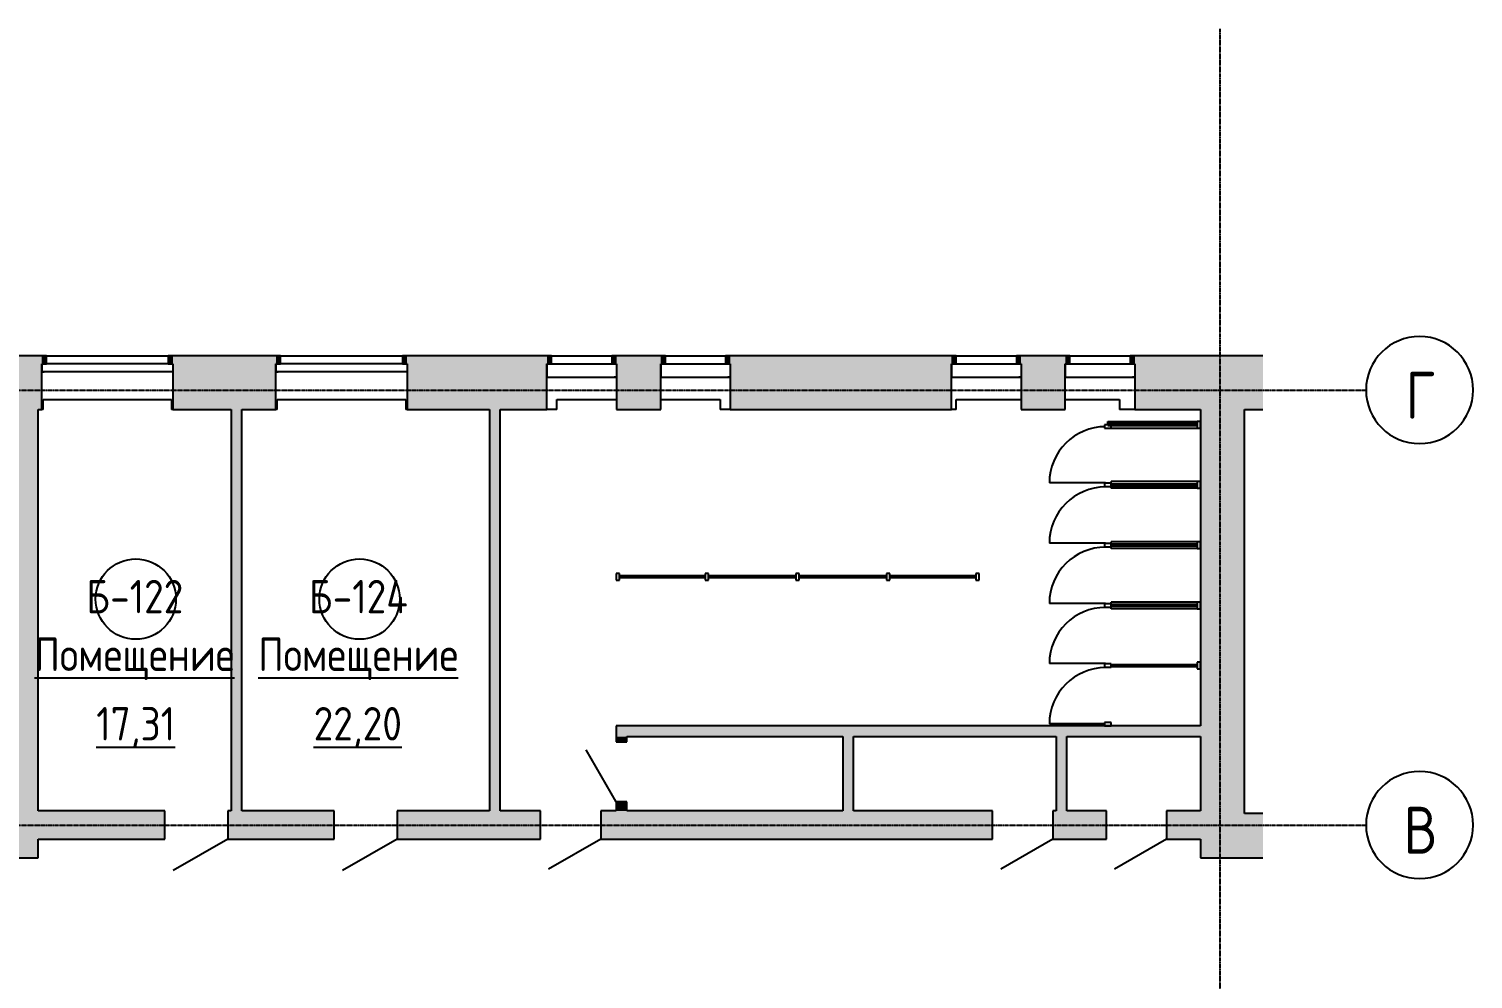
# Model space of a CAD drawing. Extents: x -4056 to 455774, y -7500 to 28668.
# Drawn here: x 81559 to 103141, y 10983 to 25181 of the extents above; entities that cross this region are included whole.
import ezdxf

# ---------------------------------------------------------------- set-up
doc = ezdxf.new("R2010")
doc.units = 0
doc.linetypes.add('ADSK_ЛИНИЯ_СЕТКИ', pattern=[21, 12, -3, 3, -3])
for name, color, linetype in [('ДВЕРИ', 7, 'CONTINUOUS'), ('ИМПОСТЫ_ВИТРАЖА', 7, 'CONTINUOUS'), ('КАРКАС_ИМПОСТ', 7, 'CONTINUOUS'), ('МАРКИ_ПОМЕЩЕНИЙ', 7, 'CONTINUOUS'), ('ОКНА', 7, 'CONTINUOUS'), ('ОСИ', 7, 'CONTINUOUS'), ('ПАНЕЛИ_ВИТРАЖА', 7, 'CONTINUOUS'), ('ПАНЕЛЬ', 7, 'CONTINUOUS'), ('СТЕНЫ', 7, 'CONTINUOUS'), ('СТЕНЫ_РАЗРЕЗ', 7, 'CONTINUOUS')]:
    doc.layers.add(name, color=color, linetype=linetype)
doc.styles.add('GOST_COMMON', font='GOST Common.ttf', dxfattribs={"width": 0.9, "height": 500})
doc.styles.add('GOST_COMMON_1', font='GOST Common.ttf', dxfattribs={"width": 0.9, "height": 700})

# ---------------------------------------------------------------- blocks, each defined once
blk = doc.blocks.new('*U89')
at = {"layer": 'СТЕНЫ'}
for points in [[(81015.948367, 19495.135494), (81015.948367, 20295.135494), (81695.948367, 19495.135494)], [(81695.948367, 19495.135494), (81015.948367, 20295.135494), (81695.948367, 20295.135494)], [(81695.948367, 19495.135494), (81695.948367, 20295.135494), (81750.948367, 19495.135494)], [(81750.948367, 19495.135494), (81695.948367, 20295.135494), (81750.948367, 20295.135494)], [(81750.948367, 20175.135494), (81750.948367, 20295.135494), (81820.948367, 20175.135494)], [(81820.948367, 20175.135494), (81750.948367, 20295.135494), (81820.948367, 20295.135494)], [(83640.948367, 20175.135494), (83640.948367, 20295.135494), (83710.948367, 20175.135494)], [(83710.948367, 20175.135494), (83640.948367, 20295.135494), (83710.948367, 20295.135494)], [(83710.948367, 19495.135494), (83710.948367, 20295.135494), (84740.948367, 19495.135494)], [(84740.948367, 19495.135494), (83710.948367, 20295.135494), (84740.948367, 20295.135494)], [(84740.948367, 19495.135494), (84740.948367, 20295.135494), (85250.948367, 19495.135494)], [(85250.948367, 19495.135494), (84740.948367, 20295.135494), (85250.948367, 20295.135494)], [(85250.948367, 20175.135494), (85250.948367, 20295.135494), (85320.948367, 20175.135494)], [(85320.948367, 20175.135494), (85250.948367, 20295.135494), (85320.948367, 20295.135494)], [(87140.948367, 20175.135494), (87140.948367, 20295.135494), (87210.948367, 20175.135494)], [(87210.948367, 20175.135494), (87140.948367, 20295.135494), (87210.948367, 20295.135494)], [(87210.948367, 19495.135494), (87210.948367, 20295.135494), (87330.050227, 19495.135494)], [(87330.050227, 19495.135494), (87210.948367, 20295.135494), (87330.050227, 20295.135494)], [(87330.050227, 19495.135494), (87330.050227, 20295.135494), (88440.948367, 19495.135494)], [(88440.948367, 19495.135494), (87330.050227, 20295.135494), (88440.948367, 20295.135494)], [(88440.948367, 19495.135494), (88440.948367, 20295.135494), (89300.948367, 19495.135494)], [(89300.948367, 19495.135494), (88440.948367, 20295.135494), (89300.948367, 20295.135494)], [(89300.948367, 20175.135494), (89300.948367, 20295.135494), (89370.948367, 20175.135494)], [(89370.948367, 20175.135494), (89300.948367, 20295.135494), (89370.948367, 20295.135494)], [(90270.948367, 20175.135494), (90270.948367, 20295.135494), (90340.948367, 20175.135494)], [(90340.948367, 20175.135494), (90270.948367, 20295.135494), (90340.948367, 20295.135494)], [(90340.948367, 19495.135494), (90340.948367, 20295.135494), (91000.948367, 19495.135494)], [(91000.948367, 19495.135494), (90340.948367, 20295.135494), (91000.948367, 20295.135494)], [(91000.948367, 20175.135494), (91000.948367, 20295.135494), (91070.948367, 20175.135494)], [(91070.948367, 20175.135494), (91000.948367, 20295.135494), (91070.948367, 20295.135494)], [(91970.948367, 20175.135494), (91970.948367, 20295.135494), (92040.948367, 20175.135494)], [(92040.948367, 20175.135494), (91970.948367, 20295.135494), (92040.948367, 20295.135494)], [(92040.948367, 19495.135494), (92040.948367, 20295.135494), (93665.123477, 19495.135494)], [(93665.123477, 19495.135494), (92040.948367, 20295.135494), (93665.123477, 20295.135494)], [(93665.123477, 19495.135494), (93665.123477, 20295.135494), (95345.948367, 19495.135494)], [(95345.948367, 19495.135494), (93665.123477, 20295.135494), (95345.948367, 20295.135494)], [(95345.948367, 20175.135494), (95345.948367, 20295.135494), (95415.948367, 20175.135494)], [(95415.948367, 20175.135494), (95345.948367, 20295.135494), (95415.948367, 20295.135494)], [(96315.948367, 20175.135494), (96315.948367, 20295.135494), (96385.948367, 20175.135494)], [(96385.948367, 20175.135494), (96315.948367, 20295.135494), (96385.948367, 20295.135494)], [(96385.948367, 19495.135494), (96385.948367, 20295.135494), (97045.948367, 19495.135494)], [(97045.948367, 19495.135494), (96385.948367, 20295.135494), (97045.948367, 20295.135494)], [(97045.948367, 20175.135494), (97045.948367, 20295.135494), (97115.948367, 20175.135494)], [(97115.948367, 20175.135494), (97045.948367, 20295.135494), (97115.948367, 20295.135494)], [(98015.948367, 20175.135494), (98015.948367, 20295.135494), (98085.948367, 20175.135494)], [(98085.948367, 20175.135494), (98015.948367, 20295.135494), (98085.948367, 20295.135494)], [(98085.948367, 19495.135494), (98085.948367, 20295.135494), (99065.948367, 19495.135494)], [(99065.948367, 19495.135494), (98085.948367, 20295.135494), (99065.948367, 20295.135494)], [(99065.948367, 19495.135494), (99065.948367, 20295.135494), (99725.948367, 19495.135494)], [(99725.948367, 19495.135494), (99065.948367, 20295.135494), (99725.948367, 20295.135494)], [(99725.948367, 19495.135494), (99725.948367, 20295.135494), (100000.196727, 19495.135494)], [(100000.196727, 19495.135494), (99725.948367, 20295.135494), (100000.196727, 20295.135494)]]:
    blk.add_solid(points, dxfattribs=at)
blk = doc.blocks.new('*U90')
at = {"layer": 'СТЕНЫ'}
for points in [[(99065.948367, 13456.085928), (99065.948367, 19495.135494), (99725.948367, 13456.085928)], [(99725.948367, 13456.085928), (99065.948367, 19495.135494), (99725.948367, 19495.135494)]]:
    blk.add_solid(points, dxfattribs=at)
blk = doc.blocks.new('*U91')
at = {"layer": 'СТЕНЫ'}
for points in [[(99065.948367, 12796.085928), (99065.948367, 13456.085928), (100000.196727, 12796.085928)], [(100000.196727, 12796.085928), (99065.948367, 13456.085928), (100000.196727, 13456.085928)]]:
    blk.add_solid(points, dxfattribs=at)
blk = doc.blocks.new('*U122')
at = {"layer": 'СТЕНЫ'}
for points in [[(81695.948367, 13075.135494), (81695.948367, 13495.135494), (83590.948367, 13075.135494)], [(83590.948367, 13075.135494), (81695.948367, 13495.135494), (83590.948367, 13495.135494)], [(84530.948367, 13075.135494), (84530.948367, 13495.135494), (86120.948367, 13075.135494)], [(86120.948367, 13075.135494), (84530.948367, 13495.135494), (86120.948367, 13495.135494)], [(87060.948367, 13075.135494), (87060.948367, 13495.135494), (87330.050227, 13075.135494)], [(87330.050227, 13075.135494), (87060.948367, 13495.135494), (87330.050227, 13495.135494)], [(87330.050227, 13075.135494), (87330.050227, 13495.135494), (89204.558937, 13075.135494)], [(89204.558937, 13075.135494), (87330.050227, 13495.135494), (89204.558937, 13495.135494)], [(90104.558937, 13075.135494), (90104.558937, 13495.135494), (93665.123477, 13075.135494)], [(93665.123477, 13075.135494), (90104.558937, 13495.135494), (93665.123477, 13495.135494)], [(93665.123477, 13075.135494), (93665.123477, 13495.135494), (95960.948367, 13075.135494)], [(95960.948367, 13075.135494), (93665.123477, 13495.135494), (95960.948367, 13495.135494)], [(96860.948367, 13075.135494), (96860.948367, 13495.135494), (97660.948367, 13075.135494)], [(97660.948367, 13075.135494), (96860.948367, 13495.135494), (97660.948367, 13495.135494)], [(98560.948367, 13075.135494), (98560.948367, 13495.135494), (99065.948367, 13075.135494)], [(99065.948367, 13075.135494), (98560.948367, 13495.135494), (99065.948367, 13495.135494)]]:
    blk.add_solid(points, dxfattribs=at)
blk = doc.blocks.new('*U124')
at = {"layer": 'СТЕНЫ'}
for points in [[(88440.948367, 13495.135494), (88440.948367, 19495.135494), (88600.948367, 13495.135494)], [(88600.948367, 13495.135494), (88440.948367, 19495.135494), (88600.948367, 19495.135494)]]:
    blk.add_solid(points, dxfattribs=at)
blk = doc.blocks.new('*U125')
at = {"layer": 'СТЕНЫ'}
for points in [[(90334.558937, 14607.341418), (90334.558937, 14767.341418), (97070.948367, 14607.341418)], [(97070.948367, 14607.341418), (90334.558937, 14767.341418), (97070.948367, 14767.341418)], [(97070.948367, 14607.341418), (97070.948367, 14767.341418), (99065.948367, 14607.341418)], [(99065.948367, 14607.341418), (97070.948367, 14767.341418), (99065.948367, 14767.341418)]]:
    blk.add_solid(points, dxfattribs=at)
blk = doc.blocks.new('*U126')
at = {"layer": 'СТЕНЫ'}
for points in [[(93720.948367, 13495.135494), (93720.948367, 14607.341418), (93880.948367, 13495.135494)], [(93880.948367, 13495.135494), (93720.948367, 14607.341418), (93880.948367, 14607.341418)]]:
    blk.add_solid(points, dxfattribs=at)
blk = doc.blocks.new('*U127')
at = {"layer": 'СТЕНЫ'}
for points in [[(96910.948367, 13495.135494), (96910.948367, 14607.341418), (97070.948367, 13495.135494)], [(97070.948367, 13495.135494), (96910.948367, 14607.341418), (97070.948367, 14607.341418)]]:
    blk.add_solid(points, dxfattribs=at)
blk = doc.blocks.new('*U128')
at = {"layer": 'СТЕНЫ'}
for points in [[(90334.558937, 14530.761226), (90334.558937, 14607.341418), (90494.558937, 14530.761226)], [(90494.558937, 14530.761226), (90334.558937, 14607.341418), (90494.558937, 14607.341418)], [(90334.558937, 13495.135494), (90334.558937, 13630.761226), (90494.558937, 13495.135494)], [(90494.558937, 13495.135494), (90334.558937, 13630.761226), (90494.558937, 13630.761226)]]:
    blk.add_solid(points, dxfattribs=at)
blk = doc.blocks.new('*U129')
at = {"layer": 'СТЕНЫ'}
for points in [[(84580.948367, 13495.135494), (84580.948367, 19495.135494), (84740.948367, 13495.135494)], [(84740.948367, 13495.135494), (84580.948367, 19495.135494), (84740.948367, 19495.135494)]]:
    blk.add_solid(points, dxfattribs=at)
blk = doc.blocks.new('*U130')
at = {"layer": 'СТЕНЫ'}
for points in [[(81015.948367, 12796.085928), (81015.948367, 19495.135494), (81695.948367, 12796.085928)], [(81695.948367, 12796.085928), (81015.948367, 19495.135494), (81695.948367, 19495.135494)]]:
    blk.add_solid(points, dxfattribs=at)
blk = doc.blocks.new('AC_ДВЕРЬ_ОДНОПОЛЬНАЯ_ДЕРЕВ')
at = {"layer": 'ПАНЕЛЬ'}
blk.add_line((-450, 210), (329.422863, 660), dxfattribs=at)
blk = doc.blocks.new('AC_ДВЕРЬ_ОДНОПОЛЬНАЯ_ДЕРЕ0')
at = {"layer": 'ПАНЕЛЬ'}
blk.add_line((-450, 80), (329.422863, 530), dxfattribs=at)
blk = doc.blocks.new('ИРНИТУ-ОКНО-ГОСТ23166-99_1')
at = {"layer": 'КАРКАС_ИМПОСТ'}
for p, q in [((-1018.1, 280), (21.9, 280)), ((-1018.1, 280), (-1018.1, 80)), ((-1018.1, 280), (-983.1, 280)), ((21.9, 280), (-13.1, 280)), ((21.9, 280), (21.9, 80)), ((-1018.1, 80), (21.9, 80)), ((-1018.1, 80), (-983.1, 80)), ((21.9, 80), (-13.1, 80))]:
    blk.add_line(p, q, dxfattribs=at)
blk = doc.blocks.new('СИСТЕМНАЯ_ПАНЕЛЬ_-_ADSK_ГЛ')
at = {"layer": 'ПАНЕЛИ_ВИТРАЖА'}
for p, q in [((667.5, 12.5), (-667.5, 12.5)), ((-667.5, 12.5), (-667.5, -12.5)), ((667.5, -12.5), (667.5, 12.5)), ((-667.5, -12.5), (667.5, -12.5))]:
    blk.add_line(p, q, dxfattribs=at)
blk = doc.blocks.new('AC_ДВЕРЬВИТРАЖНАЯ_ОДНОПОЛЬ')
at = {"layer": 'ПАНЕЛЬ'}
blk.add_line((420, -32.5), (420, -872.5), dxfattribs=at)
blk.add_arc((420, -32.5), 840, 180, 270, dxfattribs=at)
blk = doc.blocks.new('ПРЯМОУГОЛЬНЫЙ_ИМПОСТ_-_50Х')
at = {"layer": 'ИМПОСТЫ_ВИТРАЖА'}
for p, q in [((-25, 50), (25, 50)), ((-25, -50), (-25, 50)), ((25, 50), (25, -50)), ((25, -50), (-25, -50))]:
    blk.add_line(p, q, dxfattribs=at)
blk = doc.blocks.new('ПРЯМОУГОЛЬНЫЙ_ИМПОСТ_-_500')
at = {"layer": 'ИМПОСТЫ_ВИТРАЖА'}
for p, q in [((-50, 50), (0, 50)), ((-50, -50), (-50, 50)), ((0, 50), (0, -50)), ((0, -50), (-50, -50))]:
    blk.add_line(p, q, dxfattribs=at)
blk = doc.blocks.new('ПРЯМОУГОЛЬНЫЙ_ИМПОСТ_-_501')
at = {"layer": 'ИМПОСТЫ_ВИТРАЖА'}
for p, q in [((0, 50), (-50, 50)), ((-50, 50), (-50, -50)), ((0, -50), (0, 50)), ((-50, -50), (0, -50))]:
    blk.add_line(p, q, dxfattribs=at)
blk = doc.blocks.new('СИСТЕМНАЯ_ПАНЕЛЬ_-_ADSK_Г0')
at = {"layer": 'ПАНЕЛИ_ВИТРАЖА'}
for p, q in [((642.5, 12.5), (-642.5, 12.5)), ((-642.5, 12.5), (-642.5, -12.5)), ((642.5, -12.5), (642.5, 12.5)), ((-642.5, -12.5), (642.5, -12.5))]:
    blk.add_line(p, q, dxfattribs=at)
blk = doc.blocks.new('ПРЯМОУГОЛЬНЫЙ_ИМПОСТ_-_502')
at = {"layer": 'ИМПОСТЫ_ВИТРАЖА'}
for p, q in [((-50, 50), (0, 50)), ((-50, -50), (-50, 50)), ((0, 50), (0, -50)), ((0, -50), (-50, -50))]:
    blk.add_line(p, q, dxfattribs=at)
blk = doc.blocks.new('ПРЯМОУГОЛЬНЫЙ_ИМПОСТ_-_503')
at = {"layer": 'ИМПОСТЫ_ВИТРАЖА'}
for p, q in [((97730.948367, 16592.341418), (97730.948367, 16617.341418)), ((99015.948367, 16617.341418), (97730.948367, 16617.341418)), ((97730.948367, 16517.341418), (97730.948367, 16542.341418)), ((99015.948367, 16517.341418), (97730.948367, 16517.341418))]:
    blk.add_line(p, q, dxfattribs=at)
blk = doc.blocks.new('ПРЯМОУГОЛЬНЫЙ_ИМПОСТ_-_504')
at = {"layer": 'ИМПОСТЫ_ВИТРАЖА'}
for p, q in [((97680.948367, 19279.841418), (97680.948367, 19317.341418)), ((97680.948367, 19317.341418), (99015.948367, 19317.341418)), ((97730.948367, 19217.341418), (99015.948367, 19217.341418))]:
    blk.add_line(p, q, dxfattribs=at)
blk = doc.blocks.new('ПРЯМОУГОЛЬНЫЙ_ИМПОСТ_-_505')
at = {"layer": 'ИМПОСТЫ_ВИТРАЖА'}
for p, q in [((0, 50), (-50, 50)), ((-50, 50), (-50, -50)), ((0, -50), (0, 50)), ((-50, -50), (0, -50))]:
    blk.add_line(p, q, dxfattribs=at)
blk = doc.blocks.new('ИРНИТУ_ДВЕРЬ_ОДНОПОЛЬНАЯ_Д')
at = {"layer": 'ПАНЕЛЬ'}
blk.add_line((-470, 210), (344.06388, 680), dxfattribs=at)
blk = doc.blocks.new('СИСТЕМНАЯ_ПАНЕЛЬ_-_ADSK_Г1')
at = {"layer": 'ПАНЕЛИ_ВИТРАЖА'}
for p, q in [((640.430493, 12.5), (-640.430493, 12.5)), ((-640.430493, 12.5), (-640.430493, -12.5)), ((640.430493, -12.5), (640.430493, 12.5)), ((-640.430493, -12.5), (640.430493, -12.5))]:
    blk.add_line(p, q, dxfattribs=at)
blk = doc.blocks.new('СИСТЕМНАЯ_ПАНЕЛЬ_-_ADSK_Г2')
at = {"layer": 'ПАНЕЛИ_ВИТРАЖА'}
for p, q in [((652.930493, 12.5), (-652.930493, 12.5)), ((-652.930493, 12.5), (-652.930493, -12.5)), ((652.930493, -12.5), (652.930493, 12.5)), ((-652.930493, -12.5), (652.930493, -12.5))]:
    blk.add_line(p, q, dxfattribs=at)
blk = doc.blocks.new('ПРЯМОУГОЛЬНЫЙ_ИМПОСТ_-_506')
at = {"layer": 'ИМПОСТЫ_ВИТРАЖА'}
for p, q in [((-50, 50), (0, 50)), ((-50, -50), (-50, 50)), ((0, 50), (0, -50)), ((0, -50), (-50, -50))]:
    blk.add_line(p, q, dxfattribs=at)
blk = doc.blocks.new('ПРЯМОУГОЛЬНЫЙ_ИМПОСТ_-_507')
at = {"layer": 'ИМПОСТЫ_ВИТРАЖА'}
for p, q in [((0, 50), (-50, 50)), ((-50, 50), (-50, -50)), ((0, -50), (0, 50)), ((-50, -50), (0, -50))]:
    blk.add_line(p, q, dxfattribs=at)
blk = doc.blocks.new('ПРЯМОУГОЛЬНЫЙ_ИМПОСТ_-_508')
at = {"layer": 'ИМПОСТЫ_ВИТРАЖА'}
for p, q in [((-25, 50), (25, 50)), ((-25, -50), (-25, 50)), ((25, 50), (25, -50)), ((25, -50), (-25, -50))]:
    blk.add_line(p, q, dxfattribs=at)
blk = doc.blocks.new('ПРЯМОУГОЛЬНЫЙ_ИМПОСТ_-_509')
at = {"layer": 'ИМПОСТЫ_ВИТРАЖА'}
for p, q in [((-25, 50), (25, 50)), ((-25, -50), (-25, 50)), ((25, 50), (25, -50)), ((25, -50), (-25, -50))]:
    blk.add_line(p, q, dxfattribs=at)
blk = doc.blocks.new('ИРНИТУ-ОКНО-ГОСТ23166-99_3')
at = {"layer": 'КАРКАС_ИМПОСТ'}
for p, q in [((-1018.1, -160), (941.9, -160)), ((-1018.1, -280), (-1018.1, -160)), ((-1018.1, -160), (-983.1, -160)), ((941.9, -160), (906.9, -160)), ((941.9, -280), (941.9, -160)), ((-1018.1, -280), (941.9, -280)), ((-1018.1, -280), (-983.1, -280)), ((941.9, -280), (906.9, -280))]:
    blk.add_line(p, q, dxfattribs=at)
blk = doc.blocks.new('ОСЬ_СЕТКИ_-_D8-4846-01_Б_Н')
at = {"layer": 'ОСИ'}
for start, end in [(360, 180), (180, 360)]:
    blk.add_arc((0, 0), 4, start, end, dxfattribs=at)
blk = doc.blocks.new('ADSK_МАРКА_ПОМЕЩЕНИЕ_-_НОМ')
at = {"layer": 'МАРКИ_ПОМЕЩЕНИЙ'}
blk.add_circle((0, 0), 3, dxfattribs=at)

msp = doc.modelspace()

# ---------------------------------------------------------------- linework, layer by layer
at = {"layer": 'ОСИ', "linetype": 'ADSK_ЛИНИЯ_СЕТКИ'}
for p, q in [((99355.948367, 25181.483884), (99355.948367, -1579.91409)), ((-2456.468056, 19785.135494), (101540.841937, 19785.135494)), ((-2456.468056, 13285.135494), (101540.841937, 13285.135494))]:
    msp.add_line(p, q, dxfattribs=at)
at = {"layer": 'СТЕНЫ'}
for p, q in [((81820.948367, 20295.135494), (83640.948367, 20295.135494)), ((85320.948367, 20295.135494), (87140.948367, 20295.135494)), ((89370.948367, 20295.135494), (90270.948367, 20295.135494)), ((91070.948367, 20295.135494), (91970.948367, 20295.135494)), ((95415.948367, 20295.135494), (96315.948367, 20295.135494)), ((97115.948367, 20295.135494), (98015.948367, 20295.135494)), ((81770.948367, 19495.135494), (81770.948367, 19645.135494)), ((81770.948367, 19645.135494), (83690.948367, 19645.135494)), ((83690.948367, 19645.135494), (83690.948367, 19495.135494)), ((85270.948367, 19495.135494), (85270.948367, 19645.135494)), ((85270.948367, 19645.135494), (87190.948367, 19645.135494)), ((87190.948367, 19645.135494), (87190.948367, 19495.135494)), ((89450.948367, 19495.135494), (89450.948367, 19645.135494)), ((89450.948367, 19645.135494), (90340.948367, 19645.135494)), ((91000.948367, 19645.135494), (91890.948367, 19645.135494)), ((91890.948367, 19645.135494), (91890.948367, 19495.135494)), ((95415.948367, 19495.135494), (95415.948367, 19645.135494)), ((95415.948367, 19645.135494), (96385.948367, 19645.135494)), ((97045.948367, 19645.135494), (97855.948367, 19645.135494)), ((97855.948367, 19645.135494), (97855.948367, 19495.135494)), ((81770.948367, 19495.135494), (81750.948367, 19495.135494)), ((83710.948367, 19495.135494), (83690.948367, 19495.135494)), ((85270.948367, 19495.135494), (85250.948367, 19495.135494)), ((87210.948367, 19495.135494), (87190.948367, 19495.135494)), ((89450.948367, 19495.135494), (89300.948367, 19495.135494)), ((92040.948367, 19495.135494), (91890.948367, 19495.135494)), ((95415.948367, 19495.135494), (95345.948367, 19495.135494)), ((98085.948367, 19495.135494), (97855.948367, 19495.135494))]:
    msp.add_line(p, q, dxfattribs=at)
at = {"layer": 'СТЕНЫ_РАЗРЕЗ'}
for p, q in [((81820.948367, 20295.135494), (79940.948367, 20295.135494)), ((81820.948367, 20175.135494), (81820.948367, 20295.135494)), ((85320.948367, 20295.135494), (83640.948367, 20295.135494)), ((83640.948367, 20295.135494), (83640.948367, 20175.135494)), ((85320.948367, 20175.135494), (85320.948367, 20295.135494)), ((89370.948367, 20295.135494), (87140.948367, 20295.135494)), ((87140.948367, 20295.135494), (87140.948367, 20175.135494)), ((89370.948367, 20175.135494), (89370.948367, 20295.135494)), ((91070.948367, 20295.135494), (90270.948367, 20295.135494)), ((90270.948367, 20295.135494), (90270.948367, 20175.135494)), ((91070.948367, 20175.135494), (91070.948367, 20295.135494)), ((95415.948367, 20295.135494), (91970.948367, 20295.135494)), ((91970.948367, 20295.135494), (91970.948367, 20175.135494)), ((95415.948367, 20175.135494), (95415.948367, 20295.135494)), ((97115.948367, 20295.135494), (96315.948367, 20295.135494)), ((96315.948367, 20295.135494), (96315.948367, 20175.135494)), ((97115.948367, 20175.135494), (97115.948367, 20295.135494)), ((100000.196727, 20295.135494), (98015.948367, 20295.135494)), ((98015.948367, 20295.135494), (98015.948367, 20175.135494)), ((81750.948367, 19495.135494), (81750.948367, 20175.135494)), ((81750.948367, 20175.135494), (81820.948367, 20175.135494)), ((83640.948367, 20175.135494), (83710.948367, 20175.135494)), ((83710.948367, 20175.135494), (83710.948367, 19495.135494)), ((85250.948367, 19495.135494), (85250.948367, 20175.135494)), ((85250.948367, 20175.135494), (85320.948367, 20175.135494)), ((87140.948367, 20175.135494), (87210.948367, 20175.135494)), ((87210.948367, 20175.135494), (87210.948367, 19495.135494)), ((89300.948367, 19495.135494), (89300.948367, 20175.135494)), ((89300.948367, 20175.135494), (89370.948367, 20175.135494)), ((90270.948367, 20175.135494), (90340.948367, 20175.135494)), ((90340.948367, 20175.135494), (90340.948367, 19495.135494)), ((91000.948367, 19495.135494), (91000.948367, 20175.135494)), ((91000.948367, 20175.135494), (91070.948367, 20175.135494)), ((91970.948367, 20175.135494), (92040.948367, 20175.135494)), ((92040.948367, 20175.135494), (92040.948367, 19495.135494)), ((95345.948367, 19495.135494), (95345.948367, 20175.135494)), ((95345.948367, 20175.135494), (95415.948367, 20175.135494)), ((96315.948367, 20175.135494), (96385.948367, 20175.135494)), ((96385.948367, 20175.135494), (96385.948367, 19495.135494)), ((97045.948367, 19495.135494), (97045.948367, 20175.135494)), ((97045.948367, 20175.135494), (97115.948367, 20175.135494)), ((98015.948367, 20175.135494), (98085.948367, 20175.135494)), ((98085.948367, 20175.135494), (98085.948367, 19495.135494)), ((81695.948367, 19495.135494), (81750.948367, 19495.135494)), ((81695.948367, 13495.135494), (81695.948367, 19495.135494)), ((83710.948367, 19495.135494), (84580.948367, 19495.135494)), ((84580.948367, 19495.135494), (84580.948367, 13495.135494)), ((84740.948367, 19495.135494), (85250.948367, 19495.135494)), ((84740.948367, 13495.135494), (84740.948367, 19495.135494)), ((87210.948367, 19495.135494), (88440.948367, 19495.135494)), ((88440.948367, 19495.135494), (88440.948367, 13495.135494)), ((88600.948367, 19495.135494), (89300.948367, 19495.135494)), ((88600.948367, 13495.135494), (88600.948367, 19495.135494)), ((90340.948367, 19495.135494), (91000.948367, 19495.135494)), ((92040.948367, 19495.135494), (95345.948367, 19495.135494)), ((96385.948367, 19495.135494), (97045.948367, 19495.135494)), ((98085.948367, 19495.135494), (99065.948367, 19495.135494)), ((99065.948367, 19495.135494), (99065.948367, 14767.341418)), ((99725.948367, 19495.135494), (100000.196727, 19495.135494)), ((99725.948367, 13456.085928), (99725.948367, 19495.135494)), ((99065.948367, 14767.341418), (90334.558937, 14767.341418)), ((90334.558937, 14767.341418), (90334.558937, 14530.761226)), ((90334.558937, 14530.761226), (90494.558937, 14530.761226)), ((90494.558937, 14607.341418), (93720.948367, 14607.341418)), ((90494.558937, 14530.761226), (90494.558937, 14607.341418)), ((93720.948367, 14607.341418), (93720.948367, 13495.135494)), ((93880.948367, 14607.341418), (96910.948367, 14607.341418)), ((93880.948367, 13495.135494), (93880.948367, 14607.341418)), ((96910.948367, 14607.341418), (96910.948367, 13495.135494)), ((97070.948367, 14607.341418), (99065.948367, 14607.341418)), ((97070.948367, 13495.135494), (97070.948367, 14607.341418)), ((99065.948367, 14607.341418), (99065.948367, 13495.135494)), ((90334.558937, 13630.761226), (90334.558937, 13495.135494)), ((90494.558937, 13630.761226), (90334.558937, 13630.761226)), ((90494.558937, 13495.135494), (90494.558937, 13630.761226)), ((83590.948367, 13495.135494), (81695.948367, 13495.135494)), ((83590.948367, 13075.135494), (83590.948367, 13495.135494)), ((84580.948367, 13495.135494), (84530.948367, 13495.135494)), ((84530.948367, 13495.135494), (84530.948367, 13075.135494)), ((86120.948367, 13495.135494), (84740.948367, 13495.135494)), ((86120.948367, 13075.135494), (86120.948367, 13495.135494)), ((88440.948367, 13495.135494), (87060.948367, 13495.135494)), ((87060.948367, 13495.135494), (87060.948367, 13075.135494)), ((89204.558937, 13495.135494), (88600.948367, 13495.135494)), ((89204.558937, 13075.135494), (89204.558937, 13495.135494)), ((90334.558937, 13495.135494), (90104.558937, 13495.135494)), ((90104.558937, 13495.135494), (90104.558937, 13075.135494)), ((93720.948367, 13495.135494), (90494.558937, 13495.135494)), ((95960.948367, 13495.135494), (93880.948367, 13495.135494)), ((95960.948367, 13075.135494), (95960.948367, 13495.135494)), ((96910.948367, 13495.135494), (96860.948367, 13495.135494)), ((96860.948367, 13495.135494), (96860.948367, 13075.135494)), ((97660.948367, 13495.135494), (97070.948367, 13495.135494)), ((97660.948367, 13075.135494), (97660.948367, 13495.135494)), ((99065.948367, 13495.135494), (98560.948367, 13495.135494)), ((98560.948367, 13495.135494), (98560.948367, 13075.135494)), ((100000.196727, 13456.085928), (99725.948367, 13456.085928)), ((81695.948367, 13075.135494), (83590.948367, 13075.135494)), ((81695.948367, 12796.085928), (81695.948367, 13075.135494)), ((84530.948367, 13075.135494), (86120.948367, 13075.135494)), ((87060.948367, 13075.135494), (89204.558937, 13075.135494)), ((90104.558937, 13075.135494), (95960.948367, 13075.135494)), ((96860.948367, 13075.135494), (97660.948367, 13075.135494)), ((98560.948367, 13075.135494), (99065.948367, 13075.135494)), ((99065.948367, 13075.135494), (99065.948367, 12796.085928)), ((81015.948367, 12796.085928), (81695.948367, 12796.085928)), ((99065.948367, 12796.085928), (100000.196727, 12796.085928))]:
    msp.add_line(p, q, dxfattribs=at)

# ---------------------------------------------------------------- block references
at = {"layer": 'ДВЕРИ'}
for name, p, rotation in [('AC_ДВЕРЬВИТРАЖНАЯ_ОДНОПОЛЬ', (97680.948367, 18817.341418), 270), ('AC_ДВЕРЬВИТРАЖНАЯ_ОДНОПОЛЬ', (97680.948367, 17917.341418), 270), ('AC_ДВЕРЬВИТРАЖНАЯ_ОДНОПОЛЬ', (97680.948367, 17017.341418), 270), ('AC_ДВЕРЬВИТРАЖНАЯ_ОДНОПОЛЬ', (97680.948367, 16117.341418), 270), ('AC_ДВЕРЬВИТРАЖНАЯ_ОДНОПОЛЬ', (97680.948367, 15217.341418), 270), ('AC_ДВЕРЬ_ОДНОПОЛЬНАЯ_ДЕРЕ0', (90414.558937, 14080.761226), 90), ('ИРНИТУ_ДВЕРЬ_ОДНОПОЛЬНАЯ_Д', (84060.948367, 13285.135494), 180), ('ИРНИТУ_ДВЕРЬ_ОДНОПОЛЬНАЯ_Д', (86590.948367, 13285.135494), 180), ('AC_ДВЕРЬ_ОДНОПОЛЬНАЯ_ДЕРЕВ', (89654.558937, 13285.135494), 180), ('AC_ДВЕРЬ_ОДНОПОЛЬНАЯ_ДЕРЕВ', (96410.948367, 13285.135494), 180), ('AC_ДВЕРЬ_ОДНОПОЛЬНАЯ_ДЕРЕВ', (98110.948367, 13285.135494), 180)]:
    msp.add_blockref(name, p, dxfattribs=dict(at, rotation=rotation))
at = {"layer": 'ИМПОСТЫ_ВИТРАЖА'}
for name, p, rotation in [('ПРЯМОУГОЛЬНЫЙ_ИМПОСТ_-_501', (97680.948367, 19267.341418), 90), ('ПРЯМОУГОЛЬНЫЙ_ИМПОСТ_-_507', (90334.558937, 16996.068716), 180)]:
    msp.add_blockref(name, p, dxfattribs=dict(at, rotation=rotation))
for name, p in [('ПРЯМОУГОЛЬНЫЙ_ИМПОСТ_-_504', (0, 0)), ('ПРЯМОУГОЛЬНЫЙ_ИМПОСТ_-_505', (99065.948367, 19267.341418)), ('ПРЯМОУГОЛЬНЫЙ_ИМПОСТ_-_503', (0, 1800)), ('ПРЯМОУГОЛЬНЫЙ_ИМПОСТ_-_503', (0, 900)), ('ПРЯМОУГОЛЬНЫЙ_ИМПОСТ_-_503', (0, 0))]:
    msp.add_blockref(name, p, dxfattribs=at)
at = {"layer": 'ИМПОСТЫ_ВИТРАЖА', "extrusion": (0, 0, -1)}
for name, p, rotation in [('ПРЯМОУГОЛЬНЫЙ_ИМПОСТ_-_50Х', (-97680.948367, 18367.341418), 270), ('ПРЯМОУГОЛЬНЫЙ_ИМПОСТ_-_502', (-99065.948367, 18367.341418), 180), ('ПРЯМОУГОЛЬНЫЙ_ИМПОСТ_-_50Х', (-97680.948367, 17467.341418), 270), ('ПРЯМОУГОЛЬНЫЙ_ИМПОСТ_-_502', (-99065.948367, 17467.341418), 180), ('ПРЯМОУГОЛЬНЫЙ_ИМПОСТ_-_509', (-91690.419923, 16996.068716), 180), ('ПРЯМОУГОЛЬНЫЙ_ИМПОСТ_-_508', (-93046.280908, 16996.068716), 180), ('ПРЯМОУГОЛЬНЫЙ_ИМПОСТ_-_509', (-94402.141894, 16996.068716), 180), ('ПРЯМОУГОЛЬНЫЙ_ИМПОСТ_-_506', (-95758.002879, 16996.068716), 180), ('ПРЯМОУГОЛЬНЫЙ_ИМПОСТ_-_50Х', (-97680.948367, 16567.341418), 270), ('ПРЯМОУГОЛЬНЫЙ_ИМПОСТ_-_502', (-99065.948367, 16567.341418), 180), ('ПРЯМОУГОЛЬНЫЙ_ИМПОСТ_-_50Х', (-97680.948367, 15667.341418), 270), ('ПРЯМОУГОЛЬНЫЙ_ИМПОСТ_-_502', (-99065.948367, 15667.341418), 180), ('ПРЯМОУГОЛЬНЫЙ_ИМПОСТ_-_500', (-97680.948367, 14767.341418), 270)]:
    msp.add_blockref(name, p, dxfattribs=dict(at, rotation=rotation))
at = {"layer": 'МАРКИ_ПОМЕЩЕНИЙ', "xscale": 200, "yscale": 200, "zscale": 200}
for p in [(83156.96856, 16661.827452), (86500.88915, 16661.827452)]:
    msp.add_blockref('ADSK_МАРКА_ПОМЕЩЕНИЕ_-_НОМ', p, dxfattribs=at)
at = {"layer": 'ОКНА', "rotation": 180}
for p in [(82692.848367, 19895.135494), (86192.848367, 19895.135494)]:
    msp.add_blockref('ИРНИТУ-ОКНО-ГОСТ23166-99_3', p, dxfattribs=at)
at = {"layer": 'ОКНА'}
for p in [(90319.048367, 19895.135494), (92019.048367, 19895.135494), (96364.048367, 19895.135494), (98064.048367, 19895.135494)]:
    msp.add_blockref('ИРНИТУ-ОКНО-ГОСТ23166-99_1', p, dxfattribs=at)
at = {"layer": 'ОСИ', "xscale": 200, "yscale": 200, "zscale": 200, "rotation": 270}
for p in [(102340.841937, 19785.135494), (102340.841937, 13285.135494)]:
    msp.add_blockref('ОСЬ_СЕТКИ_-_D8-4846-01_Б_Н', p, dxfattribs=at)
at = {"layer": 'ПАНЕЛИ_ВИТРАЖА', "rotation": 180}
msp.add_blockref('СИСТЕМНАЯ_ПАНЕЛЬ_-_ADSK_ГЛ', (98348.448367, 19267.341418), dxfattribs=at)
at = {"layer": 'ПАНЕЛИ_ВИТРАЖА'}
for name, p in [('СИСТЕМНАЯ_ПАНЕЛЬ_-_ADSK_Г0', (98373.448367, 18367.341418)), ('СИСТЕМНАЯ_ПАНЕЛЬ_-_ADSK_Г0', (98373.448367, 17467.341418)), ('СИСТЕМНАЯ_ПАНЕЛЬ_-_ADSK_Г1', (91024.98943, 16996.068716)), ('СИСТЕМНАЯ_ПАНЕЛЬ_-_ADSK_Г2', (92368.350415, 16996.068716)), ('СИСТЕМНАЯ_ПАНЕЛЬ_-_ADSK_Г2', (93724.211401, 16996.068716)), ('СИСТЕМНАЯ_ПАНЕЛЬ_-_ADSK_Г1', (95067.572386, 16996.068716)), ('СИСТЕМНАЯ_ПАНЕЛЬ_-_ADSK_Г0', (98373.448367, 16567.341418)), ('СИСТЕМНАЯ_ПАНЕЛЬ_-_ADSK_Г0', (98373.448367, 15667.341418))]:
    msp.add_blockref(name, p, dxfattribs=at)
at = {"layer": 'СТЕНЫ'}
for name in ['*U89', '*U130', '*U129', '*U124', '*U90', '*U125', '*U128', '*U126', '*U127', '*U122', '*U91']:
    msp.add_blockref(name, (0, 0), dxfattribs=at)

# ---------------------------------------------------------------- texts
at = {"layer": 'МАРКИ_ПОМЕЩЕНИЙ', "char_height": 500, "attachment_point": 1, "style": 'GOST_COMMON'}
for s, insert, width in [('\\fGOST Common|b0|i0|c204|p34|;\\W.9;Б', (82416.479372, 16948.530059), 432.91125), ('-122', (82773.666872, 16948.530059), 1443.0375), ('\\fGOST Common|b0|i0|c204|p34|;\\W.9;Б', (85742.399962, 16948.530059), 432.91125), ('-124', (86099.587462, 16948.530059), 1486.328625), ('\\LПомещение', (81642.479372, 16086.030059), 3751.8975), ('\\LПомещение', (84986.399962, 16086.030059), 3751.8975), ('\\L17,31', (82565.879372, 15048.530059), 1515.189375), ('\\L22,20', (85814.399962, 15048.530059), 1746.075375)]:
    msp.add_mtext(s, dxfattribs=dict(at, insert=insert, width=width))
at = {"layer": 'ОСИ', "char_height": 700, "attachment_point": 1, "style": 'GOST_COMMON_1'}
for s, insert, width in [('\\fGOST Common|b0|i0|c204|p34|;\\W.9;Г', (102130.726852, 20058.280013), 548.35425), ('\\fGOST Common|b0|i0|c204|p34|;\\W.9;В', (102101.026852, 13558.280013), 620.506125)]:
    msp.add_mtext(s, dxfattribs=dict(at, insert=insert, width=width))

doc.saveas('drawing.dxf')
